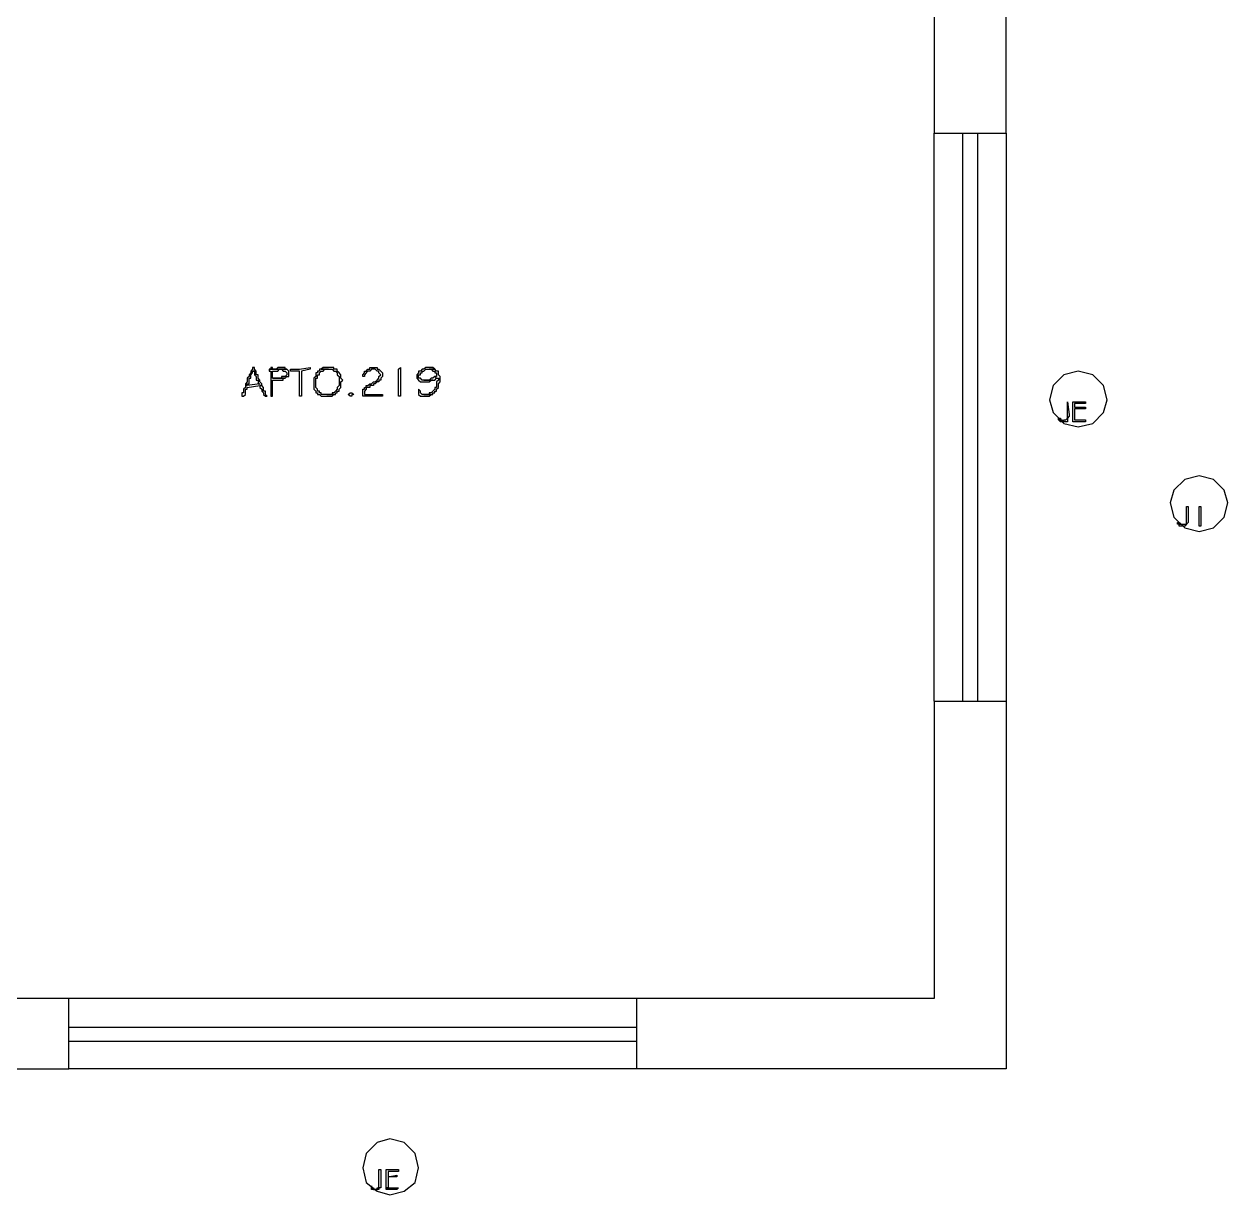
# Model space of a CAD drawing. Header units: millimetres. Extents: x -518.8 to -461.2, y 3.5 to 44.2.
# Drawn here: x -508.712 to -504.46, y 14.406 to 18.541 of the extents above; entities that cross this region are included whole.
import ezdxf

# ---------------------------------------------------------------- set-up
doc = ezdxf.new("R2010")
doc.units = ezdxf.units.MM
doc.header["$MEASUREMENT"] = 0
for name, color, linetype in [('10', 10, 'Continuous'), ('12', 12, 'Continuous'), ('4', 4, 'Continuous'), ('6', 6, 'Continuous'), ('8', 8, 'Continuous'), ('MYSOLIDS', 7, 'Continuous')]:
    doc.layers.add(name, color=color, linetype=linetype)

msp = doc.modelspace()

# ---------------------------------------------------------------- linework, layer by layer
at = {"layer": '10'}
for points in [[(-505.4978, 19.2127), (-505.4978, 18.1556), (-505.4978, 18.1556), (-505.2429, 18.1556), (-505.2429, 18.1556), (-505.2429, 19.6135)], [(-505.4978, 16.1503), (-505.4978, 15.1), (-505.4978, 15.1), (-506.5481, 15.1)], [(-505.2429, 16.1503), (-505.2429, 14.8518), (-506.5481, 14.8518), (-506.5481, 14.8518), (-506.5481, 15.1)], [(-505.4978, 16.1503), (-505.2429, 16.1503)], [(-509.7564, 15.1), (-510.0053, 15.1), (-510.0053, 15.1), (-510.0053, 14.8518), (-510.0053, 14.8518), (-508.5534, 14.8518), (-508.5534, 14.8518), (-508.5534, 15.1)], [(-508.5534, 15.1), (-509.6038, 15.1)]]:
    msp.add_lwpolyline(points, dxfattribs=at)
at = {"layer": '12'}
msp.add_lwpolyline([(-504.4602, 16.8503), (-504.473, 16.8954), (-504.5113, 16.933), (-504.5617, 16.9458), (-504.6128, 16.933), (-504.6511, 16.8954), (-504.6639, 16.8503), (-504.6511, 16.8), (-504.6128, 16.7616), (-504.5617, 16.7488), (-504.5113, 16.7616), (-504.473, 16.8), (-504.4602, 16.8503)], dxfattribs=at)
at = {"layer": '4'}
for points in [[(-506.5481, 15.1), (-508.5534, 15.1)], [(-506.5481, 14.9977), (-508.5534, 14.9977)], [(-506.5481, 14.9473), (-508.5534, 14.9473)], [(-506.5481, 14.8518), (-508.5534, 14.8518)]]:
    msp.add_lwpolyline(points, dxfattribs=at)
at = {"layer": '6'}
for points in [[(-504.8865, 17.2135), (-504.8993, 17.2646), (-504.9376, 17.3022), (-504.9887, 17.315), (-505.0391, 17.3022), (-505.0775, 17.2646), (-505.0902, 17.2135), (-505.0775, 17.1691), (-505.0391, 17.1308), (-504.9887, 17.118), (-504.9376, 17.1308), (-504.8993, 17.1691), (-504.8865, 17.2135)], [(-507.3188, 14.5015), (-507.3308, 14.5526), (-507.3692, 14.5909), (-507.4203, 14.6037), (-507.4647, 14.5909), (-507.503, 14.5526), (-507.5158, 14.5015), (-507.503, 14.4503), (-507.4647, 14.4188), (-507.4203, 14.406), (-507.3692, 14.4188), (-507.3308, 14.4503), (-507.3188, 14.5015)]]:
    msp.add_lwpolyline(points, dxfattribs=at)
at = {"layer": '8'}
for points in [[(-505.4978, 16.1503), (-505.4978, 18.1556)], [(-505.3963, 16.1503), (-505.3963, 18.1556)], [(-505.3451, 18.1556), (-505.3451, 16.1503)], [(-505.2429, 18.1556), (-505.2429, 16.1503)]]:
    msp.add_lwpolyline(points, dxfattribs=at)
at = {"layer": 'MYSOLIDS'}
for points in [[(-507.8918, 17.315), (-507.9038, 17.315), (-507.8978, 17.315), (-507.8978, 17.309), (-507.8978, 17.309), (-507.8978, 17.3022), (-507.8918, 17.2962), (-507.8918, 17.2902), (-507.8918, 17.2902), (-507.8918, 17.2834), (-507.885, 17.2834), (-507.885, 17.2774), (-507.885, 17.2706), (-507.879, 17.2706), (-507.9233, 17.2646), (-507.9293, 17.2646), (-507.9293, 17.2578), (-507.9293, 17.2578), (-507.9361, 17.2518), (-507.9361, 17.2451), (-507.9361, 17.2451), (-507.9361, 17.2391), (-507.9421, 17.2391), (-507.9421, 17.2323), (-507.9421, 17.2323), (-507.9421, 17.2263), (-507.9361, 17.2263), (-507.9361, 17.2263), (-507.9361, 17.2263), (-507.9293, 17.2323), (-507.9293, 17.2391), (-507.9293, 17.2391), (-507.9293, 17.2451), (-507.9293, 17.2518), (-507.9233, 17.2518), (-507.9233, 17.2578), (-507.879, 17.2646), (-507.8722, 17.2646), (-507.8722, 17.2646), (-507.8722, 17.2706), (-507.879, 17.2774), (-507.879, 17.2774), (-507.879, 17.2834), (-507.885, 17.2902), (-507.885, 17.2902), (-507.885, 17.2962), (-507.885, 17.2962), (-507.885, 17.3022), (-507.8918, 17.3022), (-507.8918, 17.309), (-507.8918, 17.309), (-507.8918, 17.315), (-507.8918, 17.315), (-507.8918, 17.315)], [(-507.9045, 17.3278), (-507.9045, 17.3278), (-507.9045, 17.3278), (-507.9045, 17.3218), (-507.9045, 17.3218), (-507.9105, 17.315), (-507.9105, 17.315), (-507.9105, 17.309), (-507.9166, 17.3022), (-507.9166, 17.2962), (-507.9233, 17.2902), (-507.9233, 17.2834), (-507.9233, 17.2834), (-507.9233, 17.2774), (-507.9233, 17.2774), (-507.9293, 17.2706), (-507.9293, 17.2646), (-507.9233, 17.2646), (-507.9233, 17.2706), (-507.9166, 17.2706), (-507.9166, 17.2774), (-507.9166, 17.2834), (-507.9166, 17.2834), (-507.9166, 17.2902), (-507.9105, 17.2902), (-507.9105, 17.2962), (-507.9105, 17.2962), (-507.9105, 17.3022), (-507.9045, 17.309), (-507.9045, 17.309), (-507.9045, 17.315), (-507.8918, 17.315), (-507.8978, 17.3218), (-507.8978, 17.3278), (-507.9045, 17.3278), (-507.9045, 17.3278)], [(-507.8406, 17.3278), (-507.8406, 17.3278), (-507.8406, 17.3218), (-507.8466, 17.3218), (-507.8466, 17.3218), (-507.8023, 17.3218), (-507.8023, 17.3218), (-507.7963, 17.315), (-507.7895, 17.315), (-507.7895, 17.315), (-507.7895, 17.315), (-507.7835, 17.309), (-507.7835, 17.309), (-507.7835, 17.309), (-507.7835, 17.3022), (-507.7895, 17.2962), (-507.7895, 17.2962), (-507.7963, 17.2962), (-507.7963, 17.2962), (-507.8023, 17.2962), (-507.8023, 17.2902), (-507.8083, 17.2902), (-507.8083, 17.2902), (-507.8151, 17.2902), (-507.8211, 17.2902), (-507.8278, 17.2902), (-507.8339, 17.2902), (-507.7895, 17.2902), (-507.7895, 17.2902), (-507.7835, 17.2962), (-507.7767, 17.2962), (-507.7767, 17.3022), (-507.7767, 17.3022), (-507.7767, 17.309), (-507.7767, 17.309), (-507.7767, 17.315), (-507.7767, 17.315), (-507.7835, 17.3218), (-507.7835, 17.3218), (-507.8339, 17.3218), (-507.8339, 17.3278), (-507.8406, 17.3278), (-507.8406, 17.3278)], [(-507.8466, 17.3218), (-507.8466, 17.315), (-507.8406, 17.315), (-507.8406, 17.309), (-507.8406, 17.309), (-507.8406, 17.3022), (-507.8406, 17.2962), (-507.8406, 17.2962), (-507.8406, 17.2902), (-507.8406, 17.2834), (-507.8406, 17.2774), (-507.8406, 17.2774), (-507.8406, 17.2706), (-507.8406, 17.2646), (-507.8406, 17.2578), (-507.8406, 17.2578), (-507.8406, 17.2518), (-507.8406, 17.2451), (-507.8406, 17.2451), (-507.8406, 17.2391), (-507.8406, 17.2323), (-507.8406, 17.2323), (-507.8406, 17.2263), (-507.8406, 17.2263), (-507.8339, 17.2263), (-507.8339, 17.2323), (-507.8339, 17.2323), (-507.8339, 17.2391), (-507.8339, 17.2391), (-507.8339, 17.2451), (-507.8339, 17.2518), (-507.8339, 17.2518), (-507.8339, 17.2578), (-507.8339, 17.2646), (-507.8339, 17.2706), (-507.8339, 17.2706), (-507.8339, 17.2774), (-507.8339, 17.2774), (-507.8339, 17.2834), (-507.8339, 17.2834), (-507.8278, 17.2834), (-507.8211, 17.2834), (-507.8151, 17.2834), (-507.8151, 17.2834), (-507.809, 17.2834), (-507.8023, 17.2834), (-507.7963, 17.2834), (-507.7963, 17.2902), (-507.7895, 17.2902), (-507.7895, 17.2902), (-507.8339, 17.2902), (-507.8339, 17.2902), (-507.8339, 17.2962), (-507.8339, 17.2962), (-507.8339, 17.3022), (-507.8339, 17.309), (-507.8339, 17.315), (-507.8339, 17.315), (-507.8278, 17.315), (-507.8278, 17.315), (-507.8211, 17.315), (-507.8151, 17.315), (-507.8151, 17.315), (-507.809, 17.3218), (-507.809, 17.3218), (-507.8023, 17.3218), (-507.8466, 17.3218), (-507.8466, 17.3218)], [(-507.8023, 17.3278), (-507.8083, 17.3278), (-507.8083, 17.3278), (-507.8151, 17.3278), (-507.8211, 17.3218), (-507.8211, 17.3218), (-507.8278, 17.3218), (-507.8339, 17.3218), (-507.7835, 17.3218), (-507.7895, 17.3218), (-507.7895, 17.3278), (-507.7963, 17.3278), (-507.8023, 17.3278), (-507.8023, 17.3278)], [(-507.7008, 17.3278), (-507.7008, 17.3278), (-507.7008, 17.3278), (-507.7008, 17.3278), (-507.7008, 17.3218), (-507.7008, 17.3218), (-507.7008, 17.3218), (-507.7008, 17.3218), (-507.7008, 17.3218), (-507.7008, 17.3218), (-507.7324, 17.315), (-507.7324, 17.2323), (-507.7324, 17.2263), (-507.7324, 17.2263), (-507.7324, 17.2263), (-507.7324, 17.2263), (-507.7384, 17.2263), (-507.7384, 17.2263), (-507.7384, 17.2323), (-507.7384, 17.2323), (-507.7384, 17.315), (-507.7451, 17.315), (-507.7511, 17.315), (-507.7579, 17.315), (-507.7579, 17.315), (-507.7639, 17.315), (-507.7639, 17.315), (-507.7639, 17.315), (-507.7707, 17.315), (-507.7707, 17.315), (-507.7707, 17.3218), (-507.7707, 17.3218), (-507.7707, 17.3218), (-507.7707, 17.3218), (-507.7639, 17.3218), (-507.7639, 17.3218), (-507.7639, 17.3218), (-507.7579, 17.3218), (-507.7579, 17.3218), (-507.7511, 17.3218), (-507.7451, 17.3218), (-507.7384, 17.3218), (-507.7384, 17.3218), (-507.7008, 17.3278), (-507.7008, 17.3278), (-507.7008, 17.3278)], [(-507.6624, 17.3218), (-507.6684, 17.3218), (-507.6684, 17.315), (-507.6752, 17.315), (-507.6752, 17.309), (-507.6812, 17.309), (-507.6812, 17.3022), (-507.6812, 17.3022), (-507.6812, 17.2962), (-507.688, 17.2902), (-507.688, 17.2902), (-507.688, 17.2834), (-507.688, 17.2774), (-507.688, 17.2706), (-507.688, 17.2706), (-507.688, 17.2646), (-507.688, 17.2578), (-507.688, 17.2578), (-507.688, 17.2518), (-507.6812, 17.2451), (-507.6812, 17.2451), (-507.6812, 17.2391), (-507.6752, 17.2391), (-507.6752, 17.2323), (-507.6684, 17.2323), (-507.6684, 17.2323), (-507.6624, 17.2263), (-507.6624, 17.2263), (-507.6557, 17.2263), (-507.6496, 17.2263), (-507.6429, 17.2263), (-507.6429, 17.2263), (-507.6369, 17.2263), (-507.6369, 17.2263), (-507.6301, 17.2263), (-507.6241, 17.2263), (-507.6241, 17.2263), (-507.6173, 17.2323), (-507.6429, 17.2323), (-507.6496, 17.2323), (-507.6496, 17.2323), (-507.6557, 17.2323), (-507.6624, 17.2323), (-507.6624, 17.2391), (-507.6684, 17.2391), (-507.6684, 17.2451), (-507.6684, 17.2451), (-507.6752, 17.2451), (-507.6752, 17.2518), (-507.6752, 17.2518), (-507.6812, 17.2578), (-507.6812, 17.2646), (-507.6812, 17.2646), (-507.6812, 17.2706), (-507.6812, 17.2774), (-507.6812, 17.2774), (-507.6812, 17.2834), (-507.6812, 17.2902), (-507.6752, 17.2902), (-507.6752, 17.2962), (-507.6752, 17.3022), (-507.6684, 17.3022), (-507.6684, 17.309), (-507.6684, 17.309), (-507.6624, 17.315), (-507.6624, 17.315), (-507.6557, 17.315), (-507.6496, 17.3218), (-507.6496, 17.3218), (-507.6429, 17.3218), (-507.6369, 17.3218), (-507.6624, 17.3218), (-507.6624, 17.3218)], [(-507.6369, 17.3278), (-507.6369, 17.3278), (-507.6429, 17.3278), (-507.6496, 17.3278), (-507.6496, 17.3278), (-507.6557, 17.3278), (-507.6624, 17.3218), (-507.6624, 17.3218), (-507.6369, 17.3218), (-507.6369, 17.3218), (-507.6301, 17.3218), (-507.6301, 17.3218), (-507.6241, 17.3218), (-507.6173, 17.315), (-507.6173, 17.315), (-507.6113, 17.315), (-507.6053, 17.309), (-507.6053, 17.309), (-507.6053, 17.309), (-507.6053, 17.3022), (-507.5985, 17.2962), (-507.5985, 17.2962), (-507.5985, 17.2902), (-507.5985, 17.2834), (-507.5985, 17.2774), (-507.5985, 17.2774), (-507.5985, 17.2774), (-507.5985, 17.2706), (-507.5985, 17.2646), (-507.5985, 17.2646), (-507.6053, 17.2578), (-507.6053, 17.2578), (-507.6053, 17.2518), (-507.6113, 17.2451), (-507.6113, 17.2451), (-507.6173, 17.2391), (-507.6173, 17.2391), (-507.6241, 17.2391), (-507.6241, 17.2323), (-507.6301, 17.2323), (-507.6369, 17.2323), (-507.6369, 17.2323), (-507.6429, 17.2323), (-507.6173, 17.2323), (-507.6173, 17.2323), (-507.6113, 17.2323), (-507.6113, 17.2391), (-507.6053, 17.2391), (-507.6053, 17.2451), (-507.5985, 17.2451), (-507.5985, 17.2518), (-507.5985, 17.2518), (-507.5925, 17.2578), (-507.5925, 17.2578), (-507.5925, 17.2646), (-507.5925, 17.2706), (-507.5925, 17.2706), (-507.5925, 17.2774), (-507.5857, 17.2834), (-507.5857, 17.2834), (-507.5925, 17.2902), (-507.5925, 17.2902), (-507.5925, 17.2962), (-507.5925, 17.3022), (-507.5925, 17.3022), (-507.5985, 17.309), (-507.5985, 17.309), (-507.6053, 17.315), (-507.6053, 17.315), (-507.6053, 17.3218), (-507.6113, 17.3218), (-507.6173, 17.3218), (-507.6173, 17.3278), (-507.6241, 17.3278), (-507.6301, 17.3278), (-507.6301, 17.3278), (-507.6369, 17.3278), (-507.6369, 17.3278)], [(-507.5098, 17.2323), (-507.4519, 17.2323), (-507.4459, 17.2323), (-507.4459, 17.2323), (-507.4459, 17.2323), (-507.4459, 17.2323), (-507.4459, 17.2263), (-507.4459, 17.2263), (-507.4519, 17.2263), (-507.4519, 17.2263), (-507.5098, 17.2263), (-507.5098, 17.2263), (-507.5098, 17.2263), (-507.5158, 17.2263), (-507.5158, 17.2263), (-507.5158, 17.2263), (-507.5158, 17.2263), (-507.5158, 17.2323), (-507.5158, 17.2323), (-507.5158, 17.2323), (-507.5158, 17.2391), (-507.5158, 17.2451), (-507.5158, 17.2518), (-507.5158, 17.2518), (-507.5098, 17.2518), (-507.5098, 17.2578), (-507.503, 17.2578), (-507.503, 17.2646), (-507.503, 17.2646), (-507.497, 17.2646), (-507.497, 17.2646), (-507.4902, 17.2706), (-507.4842, 17.2706), (-507.4775, 17.2774), (-507.4775, 17.2774), (-507.4714, 17.2774), (-507.4647, 17.2834), (-507.4647, 17.2834), (-507.4647, 17.2834), (-507.4587, 17.2902), (-507.4587, 17.2902), (-507.4587, 17.2962), (-507.4519, 17.3022), (-507.4519, 17.3022), (-507.4587, 17.309), (-507.4587, 17.309), (-507.4587, 17.315), (-507.4587, 17.315), (-507.4647, 17.315), (-507.4714, 17.3218), (-507.4714, 17.3218), (-507.4775, 17.3218), (-507.4842, 17.3218), (-507.4842, 17.3218), (-507.4902, 17.315), (-507.4902, 17.315), (-507.497, 17.315), (-507.503, 17.309), (-507.503, 17.309), (-507.503, 17.309), (-507.5098, 17.3022), (-507.5098, 17.3022), (-507.5098, 17.2962), (-507.5098, 17.2962), (-507.5158, 17.2962), (-507.5158, 17.2962), (-507.5158, 17.3022), (-507.5158, 17.3022), (-507.5158, 17.3022), (-507.5098, 17.309), (-507.5098, 17.309), (-507.5098, 17.315), (-507.5098, 17.315), (-507.503, 17.315), (-507.497, 17.3218), (-507.497, 17.3218), (-507.4902, 17.3218), (-507.4902, 17.3278), (-507.4842, 17.3278), (-507.4775, 17.3278), (-507.4775, 17.3278), (-507.4714, 17.3278), (-507.4647, 17.3278), (-507.4647, 17.3218), (-507.4587, 17.3218), (-507.4587, 17.3218), (-507.4587, 17.3218), (-507.4519, 17.315), (-507.4519, 17.315), (-507.4459, 17.309), (-507.4459, 17.3022), (-507.4459, 17.3022), (-507.4459, 17.2962), (-507.4519, 17.2902), (-507.4519, 17.2902), (-507.4519, 17.2834), (-507.4519, 17.2834), (-507.4587, 17.2834), (-507.4587, 17.2774), (-507.4647, 17.2774), (-507.4647, 17.2774), (-507.4714, 17.2706), (-507.4775, 17.2706), (-507.4775, 17.2646), (-507.4842, 17.2646), (-507.4902, 17.2646), (-507.4902, 17.2578), (-507.497, 17.2578), (-507.503, 17.2578), (-507.503, 17.2518), (-507.503, 17.2518), (-507.5098, 17.2451), (-507.5098, 17.2451), (-507.5098, 17.2391), (-507.5098, 17.2323), (-507.5098, 17.2323), (-507.5098, 17.2323), (-507.5098, 17.2323)], [(-507.3887, 17.2323), (-507.3887, 17.2323), (-507.3887, 17.2391), (-507.3887, 17.2391), (-507.3887, 17.2451), (-507.3887, 17.2518), (-507.3887, 17.2578), (-507.3887, 17.2578), (-507.3887, 17.2646), (-507.3887, 17.2706), (-507.3887, 17.2706), (-507.3887, 17.2774), (-507.3887, 17.2834), (-507.3887, 17.2902), (-507.3887, 17.2902), (-507.3887, 17.2962), (-507.3887, 17.3022), (-507.3887, 17.3022), (-507.3887, 17.309), (-507.3887, 17.315), (-507.3887, 17.3218), (-507.3887, 17.3218), (-507.3887, 17.3218), (-507.3887, 17.3218), (-507.382, 17.3278), (-507.382, 17.3278), (-507.382, 17.3218), (-507.382, 17.3218), (-507.382, 17.3218), (-507.382, 17.315), (-507.382, 17.315), (-507.382, 17.309), (-507.382, 17.3022), (-507.382, 17.2962), (-507.382, 17.2962), (-507.382, 17.2902), (-507.382, 17.2834), (-507.382, 17.2774), (-507.382, 17.2774), (-507.382, 17.2706), (-507.382, 17.2646), (-507.382, 17.2578), (-507.382, 17.2578), (-507.382, 17.2518), (-507.382, 17.2451), (-507.382, 17.2391), (-507.382, 17.2391), (-507.382, 17.2323), (-507.382, 17.2323), (-507.382, 17.2323), (-507.382, 17.2263), (-507.382, 17.2263), (-507.3887, 17.2263), (-507.3887, 17.2263), (-507.3887, 17.2263), (-507.3887, 17.2263), (-507.3887, 17.2323), (-507.3887, 17.2323), (-507.3887, 17.2323), (-507.3887, 17.2323), (-507.3887, 17.2323)], [(-507.2805, 17.3278), (-507.2805, 17.3278), (-507.2865, 17.3278), (-507.2933, 17.3278), (-507.2933, 17.3278), (-507.2993, 17.3218), (-507.306, 17.3218), (-507.306, 17.3218), (-507.3121, 17.315), (-507.3121, 17.315), (-507.3188, 17.315), (-507.3188, 17.309), (-507.3248, 17.3022), (-507.3248, 17.3022), (-507.3248, 17.3022), (-507.3248, 17.2962), (-507.3248, 17.2902), (-507.3248, 17.2902), (-507.3188, 17.2834), (-507.3188, 17.2834), (-507.3188, 17.2834), (-507.3121, 17.2774), (-507.306, 17.2774), (-507.306, 17.2774), (-507.2993, 17.2774), (-507.2993, 17.2774), (-507.2933, 17.2774), (-507.2865, 17.2774), (-507.2805, 17.2774), (-507.2805, 17.2774), (-507.2737, 17.2834), (-507.2737, 17.2834), (-507.2677, 17.2834), (-507.2993, 17.2834), (-507.2993, 17.2834), (-507.306, 17.2834), (-507.306, 17.2834), (-507.3121, 17.2902), (-507.3121, 17.2902), (-507.3188, 17.2902), (-507.3188, 17.2962), (-507.3188, 17.2962), (-507.3188, 17.3022), (-507.3121, 17.3022), (-507.3121, 17.309), (-507.306, 17.309), (-507.306, 17.315), (-507.2993, 17.315), (-507.2993, 17.315), (-507.2933, 17.3218), (-507.2933, 17.3218), (-507.2865, 17.3218), (-507.2805, 17.3218), (-507.2609, 17.3218), (-507.2609, 17.3218), (-507.2677, 17.3278), (-507.2737, 17.3278), (-507.2737, 17.3278), (-507.2805, 17.3278), (-507.2805, 17.3278)], [(-507.2609, 17.3218), (-507.2805, 17.3218), (-507.2805, 17.3218), (-507.2737, 17.3218), (-507.2737, 17.3218), (-507.2677, 17.315), (-507.2609, 17.315), (-507.2609, 17.315), (-507.2609, 17.309), (-507.2549, 17.309), (-507.2549, 17.3022), (-507.2549, 17.2962), (-507.2549, 17.2962), (-507.2609, 17.2962), (-507.2609, 17.2962), (-507.2549, 17.2902), (-507.2481, 17.2902), (-507.2481, 17.2834), (-507.2481, 17.2834), (-507.2549, 17.2774), (-507.2549, 17.2706), (-507.2549, 17.2646), (-507.2549, 17.2646), (-507.2549, 17.2578), (-507.2609, 17.2578), (-507.2609, 17.2518), (-507.2677, 17.2451), (-507.2677, 17.2451), (-507.2737, 17.2391), (-507.2737, 17.2391), (-507.2805, 17.2391), (-507.2805, 17.2323), (-507.2865, 17.2323), (-507.2865, 17.2323), (-507.2933, 17.2323), (-507.2993, 17.2323), (-507.2737, 17.2323), (-507.2737, 17.2323), (-507.2677, 17.2323), (-507.2677, 17.2391), (-507.2609, 17.2391), (-507.2609, 17.2451), (-507.2549, 17.2451), (-507.2549, 17.2518), (-507.2549, 17.2518), (-507.2481, 17.2578), (-507.2481, 17.2646), (-507.2481, 17.2646), (-507.2481, 17.2646), (-507.2481, 17.2706), (-507.2421, 17.2774), (-507.2421, 17.2774), (-507.2421, 17.2834), (-507.2421, 17.2834), (-507.2421, 17.2902), (-507.2421, 17.2962), (-507.2481, 17.3022), (-507.2481, 17.3022), (-507.2481, 17.309), (-507.2481, 17.315), (-507.2549, 17.315), (-507.2549, 17.315), (-507.2609, 17.3218), (-507.2609, 17.3218)], [(-507.8722, 17.2646), (-507.879, 17.2646), (-507.879, 17.2578), (-507.879, 17.2578), (-507.8722, 17.2518), (-507.8722, 17.2451), (-507.8722, 17.2451), (-507.8662, 17.2391), (-507.8662, 17.2323), (-507.8594, 17.2263), (-507.8594, 17.2263), (-507.8594, 17.2263), (-507.8534, 17.2263), (-507.8534, 17.2263), (-507.8594, 17.2323), (-507.8594, 17.2391), (-507.8594, 17.2451), (-507.8662, 17.2451), (-507.8662, 17.2518), (-507.8662, 17.2578), (-507.8722, 17.2646), (-507.8722, 17.2646)], [(-507.2609, 17.2962), (-507.2677, 17.2902), (-507.2677, 17.2902), (-507.2737, 17.2902), (-507.2805, 17.2834), (-507.2865, 17.2834), (-507.2865, 17.2834), (-507.2933, 17.2834), (-507.2993, 17.2834), (-507.2677, 17.2834), (-507.2609, 17.2834), (-507.2609, 17.2834), (-507.2549, 17.2902), (-507.2549, 17.2902), (-507.2609, 17.2962), (-507.2609, 17.2962)], [(-507.5602, 17.2263), (-507.5602, 17.2263), (-507.5602, 17.2263), (-507.5669, 17.2323), (-507.5669, 17.2323), (-507.5602, 17.2391), (-507.5602, 17.2391), (-507.5602, 17.2391), (-507.5542, 17.2391), (-507.5542, 17.2391), (-507.5542, 17.2391), (-507.5474, 17.2323), (-507.5474, 17.2323), (-507.5542, 17.2323), (-507.5542, 17.2263), (-507.5542, 17.2263), (-507.5602, 17.2263), (-507.5602, 17.2263), (-507.5602, 17.2263), (-507.5602, 17.2263)], [(-507.3188, 17.2518), (-507.3188, 17.2451), (-507.3188, 17.2451), (-507.3188, 17.2391), (-507.3188, 17.2391), (-507.3188, 17.2323), (-507.3121, 17.2263), (-507.3121, 17.2263), (-507.306, 17.2263), (-507.306, 17.2263), (-507.2993, 17.2263), (-507.2993, 17.2263), (-507.2933, 17.2263), (-507.2865, 17.2263), (-507.2865, 17.2263), (-507.2805, 17.2263), (-507.2737, 17.2323), (-507.2993, 17.2323), (-507.2993, 17.2323), (-507.306, 17.2323), (-507.306, 17.2323), (-507.306, 17.2323), (-507.3121, 17.2391), (-507.3121, 17.2391), (-507.3121, 17.2451), (-507.3121, 17.2451), (-507.3188, 17.2518), (-507.3188, 17.2518)], [(-505.0263, 17.1624), (-505.0263, 17.2067), (-505.0263, 17.2067), (-505.0263, 17.2067), (-505.0263, 17.2067), (-505.0263, 17.2067), (-505.0263, 17.2067), (-505.0263, 17.2067), (-505.0263, 17.2067), (-505.0263, 17.2067), (-505.0203, 17.1624), (-505.0203, 17.1563), (-505.0203, 17.1563), (-505.0263, 17.1496), (-505.0263, 17.1496), (-505.0263, 17.1436), (-505.0263, 17.1436), (-505.0263, 17.1436), (-505.0263, 17.1368), (-505.0331, 17.1368), (-505.0331, 17.1368), (-505.0331, 17.1368), (-505.0391, 17.1368), (-505.0391, 17.1368), (-505.0391, 17.1368), (-505.0459, 17.1368), (-505.0459, 17.1368), (-505.0519, 17.1368), (-505.0519, 17.1368), (-505.0587, 17.1436), (-505.0587, 17.1436), (-505.0587, 17.1496), (-505.0587, 17.1496), (-505.0587, 17.1496), (-505.0587, 17.1496), (-505.0587, 17.1496), (-505.0587, 17.1496), (-505.0519, 17.1496), (-505.0519, 17.1496), (-505.0519, 17.1496), (-505.0519, 17.1496), (-505.0519, 17.1436), (-505.0519, 17.1436), (-505.0519, 17.1436), (-505.0459, 17.1436), (-505.0459, 17.1368), (-505.0391, 17.1368), (-505.0391, 17.1436), (-505.0331, 17.1436), (-505.0331, 17.1436), (-505.0331, 17.1436), (-505.0331, 17.1436), (-505.0263, 17.1496), (-505.0263, 17.1496), (-505.0263, 17.1496), (-505.0263, 17.1563), (-505.0263, 17.1563), (-505.0263, 17.1563), (-505.0263, 17.1624), (-505.0263, 17.1624), (-505.0263, 17.1624), (-505.0263, 17.1624), (-505.0263, 17.1624)], [(-505.0015, 17.1879), (-504.9692, 17.1879), (-504.9692, 17.1879), (-504.9632, 17.1879), (-504.9632, 17.1879), (-504.9632, 17.1879), (-504.9632, 17.1879), (-504.9632, 17.1819), (-504.9632, 17.1819), (-504.9692, 17.1819), (-504.9692, 17.1819), (-505.0015, 17.1819), (-505.0015, 17.1751), (-505.0015, 17.1751), (-505.0015, 17.1751), (-505.0015, 17.1751), (-505.0015, 17.1751), (-505.0015, 17.1691), (-505.0015, 17.1691), (-505.0015, 17.1624), (-505.0015, 17.1624), (-505.0015, 17.1563), (-505.0015, 17.1563), (-505.0015, 17.1496), (-505.0015, 17.1496), (-505.0015, 17.1436), (-505.0015, 17.1436), (-505.0015, 17.1436), (-504.9948, 17.1436), (-504.9948, 17.1436), (-504.9887, 17.1436), (-504.9887, 17.1436), (-504.982, 17.1436), (-504.982, 17.1436), (-504.982, 17.1436), (-504.976, 17.1436), (-504.976, 17.1436), (-504.9692, 17.1436), (-504.9692, 17.1436), (-504.9632, 17.1436), (-504.9632, 17.1436), (-504.9632, 17.1436), (-504.9632, 17.1436), (-504.9632, 17.1436), (-504.9632, 17.1368), (-504.9692, 17.1368), (-504.9692, 17.1368), (-504.976, 17.1368), (-504.976, 17.1368), (-504.976, 17.1368), (-504.982, 17.1368), (-504.982, 17.1368), (-504.9887, 17.1368), (-504.9887, 17.1368), (-504.9948, 17.1368), (-505.0015, 17.1368), (-505.0015, 17.1368), (-505.0015, 17.1368), (-505.0015, 17.1368), (-505.0075, 17.1368), (-505.0075, 17.1368), (-505.0075, 17.1368), (-505.0075, 17.1368), (-505.0075, 17.1436), (-505.0075, 17.1436), (-505.0075, 17.1496), (-505.0075, 17.1496), (-505.0075, 17.1563), (-505.0075, 17.1563), (-505.0075, 17.1624), (-505.0075, 17.1624), (-505.0075, 17.1691), (-505.0075, 17.1691), (-505.0075, 17.1751), (-505.0075, 17.1751), (-505.0075, 17.1819), (-505.0075, 17.1819), (-505.0075, 17.1879), (-505.0075, 17.1879), (-505.0075, 17.1947), (-505.0075, 17.1947), (-505.0075, 17.2007), (-505.0075, 17.2007), (-505.0075, 17.2007), (-505.0075, 17.2007), (-505.0075, 17.2067), (-505.0075, 17.2067), (-505.0015, 17.2067), (-505.0015, 17.2067), (-505.0015, 17.2067), (-504.9948, 17.2067), (-504.9948, 17.2067), (-504.9948, 17.2067), (-504.9887, 17.2067), (-504.982, 17.2067), (-504.982, 17.2067), (-504.982, 17.2067), (-504.976, 17.2067), (-504.976, 17.2067), (-504.9692, 17.2067), (-504.9692, 17.2067), (-504.9632, 17.2067), (-504.9632, 17.2067), (-504.9632, 17.2067), (-504.9632, 17.2067), (-504.9632, 17.2067), (-504.9632, 17.2067), (-504.9632, 17.2067), (-504.9632, 17.2007), (-504.9632, 17.2007), (-504.9692, 17.2007), (-504.9692, 17.2007), (-504.976, 17.2007), (-504.982, 17.2007), (-504.982, 17.2007), (-504.9887, 17.2007), (-504.9948, 17.2007), (-504.9948, 17.2007), (-505.0015, 17.2007), (-505.0015, 17.2007), (-505.0015, 17.1947), (-505.0015, 17.1947), (-505.0015, 17.1947), (-505.0015, 17.1879), (-505.0015, 17.1879), (-505.0015, 17.1879), (-505.0015, 17.1879), (-505.0015, 17.1879), (-505.0015, 17.1879)], [(-504.6068, 16.7932), (-504.6068, 16.8375), (-504.6068, 16.8375), (-504.6068, 16.8375), (-504.6068, 16.8375), (-504.6068, 16.8375), (-504.6, 16.8375), (-504.6, 16.8375), (-504.6, 16.8375), (-504.6, 16.8375), (-504.6, 16.7932), (-504.6, 16.7872), (-504.6, 16.7872), (-504.6, 16.7804), (-504.6, 16.7804), (-504.6, 16.7804), (-504.6068, 16.7744), (-504.6068, 16.7744), (-504.6068, 16.7744), (-504.6128, 16.7676), (-504.6128, 16.7676), (-504.6128, 16.7676), (-504.6196, 16.7676), (-504.6196, 16.7676), (-504.6196, 16.7676), (-504.6256, 16.7676), (-504.6256, 16.7676), (-504.6324, 16.7676), (-504.6324, 16.7744), (-504.6324, 16.7744), (-504.6384, 16.7744), (-504.6384, 16.7804), (-504.6384, 16.7804), (-504.6384, 16.7804), (-504.6384, 16.7804), (-504.6324, 16.7804), (-504.6324, 16.7804), (-504.6324, 16.7804), (-504.6324, 16.7804), (-504.6324, 16.7804), (-504.6324, 16.7804), (-504.6324, 16.7744), (-504.6256, 16.7744), (-504.6256, 16.7744), (-504.6256, 16.7744), (-504.6196, 16.7744), (-504.6196, 16.7744), (-504.6196, 16.7744), (-504.6128, 16.7744), (-504.6128, 16.7744), (-504.6128, 16.7744), (-504.6068, 16.7744), (-504.6068, 16.7804), (-504.6068, 16.7804), (-504.6068, 16.7804), (-504.6068, 16.7872), (-504.6068, 16.7872), (-504.6068, 16.7872), (-504.6068, 16.7932), (-504.6068, 16.7932), (-504.6068, 16.7932), (-504.6068, 16.7932), (-504.6068, 16.7932)], [(-504.5617, 16.7744), (-504.5617, 16.7744), (-504.5617, 16.7804), (-504.5617, 16.7804), (-504.5617, 16.7804), (-504.5617, 16.7872), (-504.5617, 16.7872), (-504.5617, 16.7932), (-504.5617, 16.7932), (-504.5617, 16.8), (-504.5617, 16.8), (-504.5617, 16.806), (-504.5617, 16.806), (-504.5617, 16.8127), (-504.5617, 16.8127), (-504.5617, 16.8188), (-504.5617, 16.8188), (-504.5617, 16.8248), (-504.5617, 16.8248), (-504.5617, 16.8315), (-504.5617, 16.8315), (-504.5617, 16.8375), (-504.5617, 16.8375), (-504.5617, 16.8375), (-504.5557, 16.8375), (-504.5557, 16.8375), (-504.5557, 16.8375), (-504.5557, 16.8375), (-504.5557, 16.8375), (-504.5557, 16.8315), (-504.5557, 16.8315), (-504.5557, 16.8248), (-504.5557, 16.8248), (-504.5557, 16.8188), (-504.5557, 16.8188), (-504.5557, 16.8127), (-504.5557, 16.8127), (-504.5557, 16.806), (-504.5557, 16.806), (-504.5557, 16.8), (-504.5557, 16.7932), (-504.5557, 16.7932), (-504.5557, 16.7872), (-504.5557, 16.7872), (-504.5557, 16.7804), (-504.5557, 16.7804), (-504.5557, 16.7744), (-504.5557, 16.7744), (-504.5557, 16.7744), (-504.5557, 16.7744), (-504.5557, 16.7676), (-504.5557, 16.7676), (-504.5617, 16.7676), (-504.5617, 16.7676), (-504.5617, 16.7676), (-504.5617, 16.7676), (-504.5617, 16.7744), (-504.5617, 16.7744), (-504.5617, 16.7744), (-504.5617, 16.7744), (-504.5617, 16.7744)], [(-507.4587, 14.4443), (-507.4587, 14.4954), (-507.4587, 14.4954), (-507.4587, 14.4954), (-507.4519, 14.4954), (-507.4519, 14.4954), (-507.4519, 14.4954), (-507.4519, 14.4954), (-507.4519, 14.4954), (-507.4519, 14.4954), (-507.4519, 14.4443), (-507.4519, 14.4443), (-507.4519, 14.4375), (-507.4519, 14.4375), (-507.4519, 14.4375), (-507.4519, 14.4315), (-507.4519, 14.4315), (-507.4587, 14.4315), (-507.4587, 14.4248), (-507.4587, 14.4248), (-507.4587, 14.4248), (-507.4647, 14.4248), (-507.4647, 14.4248), (-507.4714, 14.4248), (-507.4714, 14.4248), (-507.4714, 14.4248), (-507.4775, 14.4248), (-507.4775, 14.4248), (-507.4842, 14.4248), (-507.4842, 14.4315), (-507.4842, 14.4315), (-507.4842, 14.4375), (-507.4842, 14.4375), (-507.4842, 14.4375), (-507.4842, 14.4375), (-507.4842, 14.4375), (-507.4842, 14.4375), (-507.4842, 14.4375), (-507.4842, 14.4375), (-507.4842, 14.4315), (-507.4842, 14.4315), (-507.4775, 14.4315), (-507.4775, 14.4315), (-507.4775, 14.4315), (-507.4775, 14.4248), (-507.4714, 14.4248), (-507.4714, 14.4248), (-507.4647, 14.4248), (-507.4647, 14.4315), (-507.4647, 14.4315), (-507.4587, 14.4315), (-507.4587, 14.4315), (-507.4587, 14.4375), (-507.4587, 14.4375), (-507.4587, 14.4375), (-507.4587, 14.4443), (-507.4587, 14.4443), (-507.4587, 14.4443), (-507.4587, 14.4443), (-507.4587, 14.4443), (-507.4587, 14.4443), (-507.4587, 14.4443), (-507.4587, 14.4443)], [(-507.4263, 14.4699), (-507.3948, 14.4759), (-507.3948, 14.4759), (-507.3948, 14.4759), (-507.3948, 14.4759), (-507.3948, 14.4759), (-507.3948, 14.4759), (-507.3948, 14.4699), (-507.3948, 14.4699), (-507.3948, 14.4699), (-507.3948, 14.4699), (-507.4263, 14.4699), (-507.4263, 14.4631), (-507.4263, 14.4631), (-507.4263, 14.4631), (-507.4263, 14.4631), (-507.4263, 14.4631), (-507.4263, 14.4571), (-507.4263, 14.4571), (-507.4263, 14.4503), (-507.4263, 14.4503), (-507.4263, 14.4443), (-507.4263, 14.4443), (-507.4263, 14.4375), (-507.4263, 14.4375), (-507.4263, 14.4315), (-507.4331, 14.4315), (-507.4331, 14.4315), (-507.4263, 14.4315), (-507.4203, 14.4315), (-507.4203, 14.4315), (-507.4143, 14.4315), (-507.4143, 14.4315), (-507.4075, 14.4315), (-507.4075, 14.4315), (-507.4075, 14.4315), (-507.4015, 14.4315), (-507.4015, 14.4315), (-507.3948, 14.4315), (-507.3948, 14.4315), (-507.3948, 14.4315), (-507.3948, 14.4315), (-507.3887, 14.4315), (-507.3887, 14.4315), (-507.3948, 14.4248), (-507.3948, 14.4248), (-507.4015, 14.4248), (-507.4015, 14.4248), (-507.4015, 14.4248), (-507.4075, 14.4248), (-507.4075, 14.4248), (-507.4143, 14.4248), (-507.4143, 14.4248), (-507.4203, 14.4248), (-507.4263, 14.4248), (-507.4263, 14.4248), (-507.4263, 14.4248), (-507.4331, 14.4248), (-507.4331, 14.4248), (-507.4331, 14.4248), (-507.4331, 14.4248), (-507.4331, 14.4248), (-507.4331, 14.4248), (-507.4331, 14.4315), (-507.4331, 14.4315), (-507.4331, 14.4375), (-507.4331, 14.4375), (-507.4331, 14.4443), (-507.4331, 14.4443), (-507.4331, 14.4503), (-507.4331, 14.4503), (-507.4331, 14.4571), (-507.4331, 14.4571), (-507.4331, 14.4631), (-507.4331, 14.4631), (-507.4331, 14.4631), (-507.4331, 14.4699), (-507.4331, 14.4759), (-507.4331, 14.4759), (-507.4331, 14.4827), (-507.4331, 14.4827), (-507.4331, 14.4887), (-507.4331, 14.4887), (-507.4331, 14.4887), (-507.4331, 14.4887), (-507.4331, 14.4887), (-507.4331, 14.4887), (-507.4331, 14.4954), (-507.4331, 14.4954), (-507.4263, 14.4954), (-507.4263, 14.4954), (-507.4203, 14.4954), (-507.4203, 14.4954), (-507.4203, 14.4954), (-507.4143, 14.4954), (-507.4143, 14.4954), (-507.4075, 14.4954), (-507.4075, 14.4954), (-507.4015, 14.4954), (-507.4015, 14.4954), (-507.3948, 14.4954), (-507.3948, 14.4954), (-507.3948, 14.4954), (-507.3948, 14.4954), (-507.3948, 14.4954), (-507.3887, 14.4954), (-507.3887, 14.4954), (-507.3887, 14.4887), (-507.3948, 14.4887), (-507.3948, 14.4887), (-507.3948, 14.4887), (-507.4015, 14.4887), (-507.4075, 14.4887), (-507.4075, 14.4887), (-507.4143, 14.4887), (-507.4203, 14.4887), (-507.4203, 14.4887), (-507.4263, 14.4887), (-507.4263, 14.4887), (-507.4263, 14.4887), (-507.4263, 14.4827), (-507.4263, 14.4827), (-507.4263, 14.4827), (-507.4263, 14.4759), (-507.4263, 14.4759), (-507.4263, 14.4699), (-507.4263, 14.4699), (-507.4263, 14.4699), (-507.4263, 14.4699)]]:
    msp.add_lwpolyline(points, dxfattribs=at)

doc.saveas('drawing.dxf')
